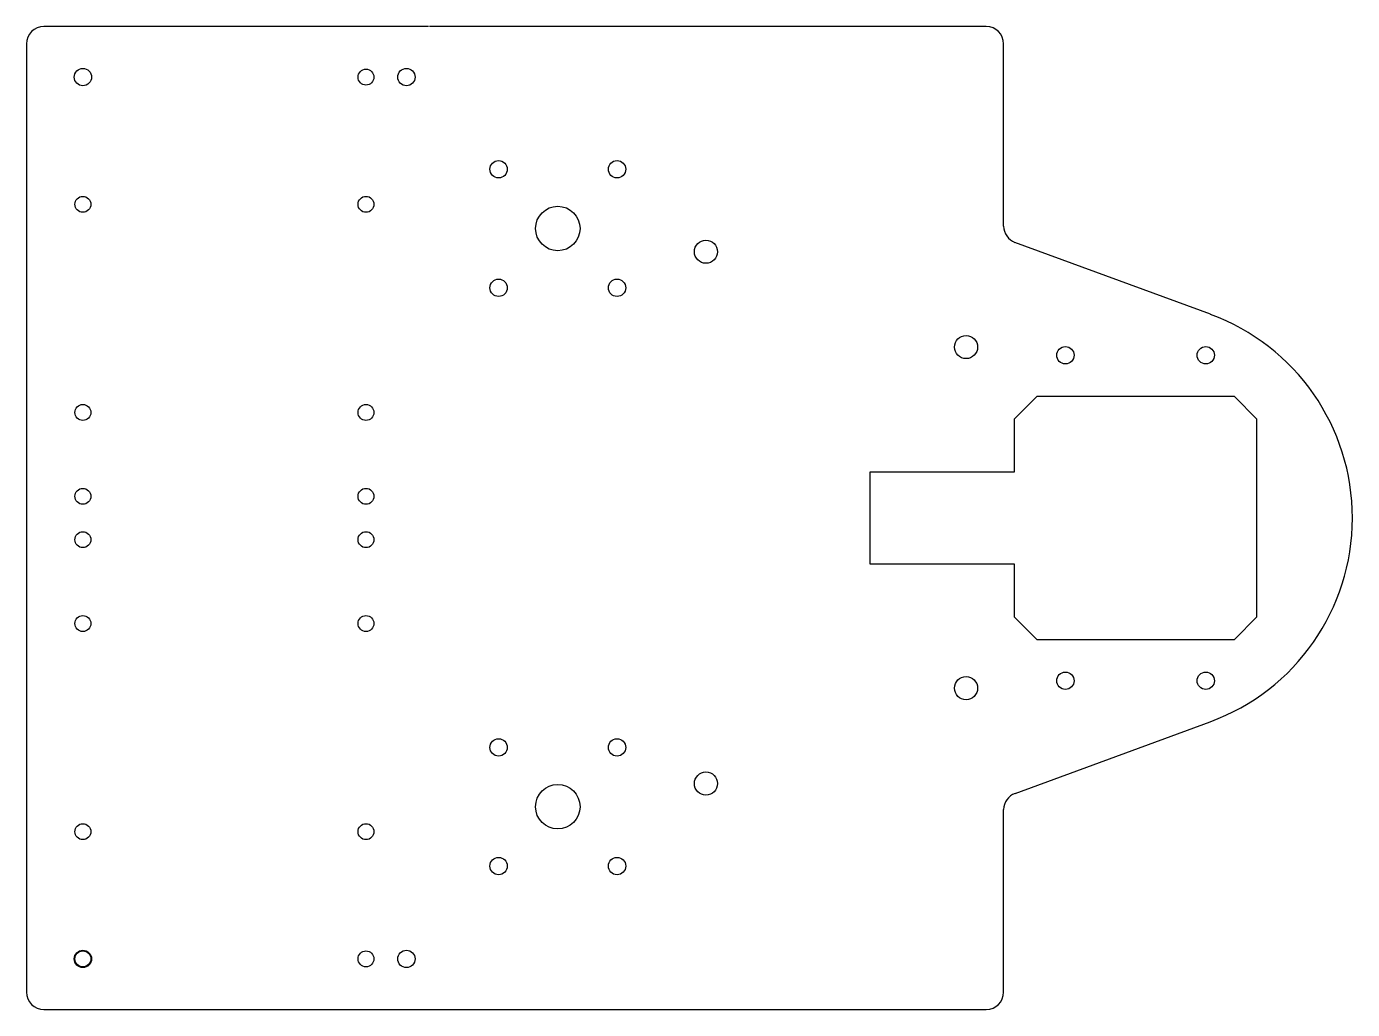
# Model space of a CAD drawing. Extents: x -192 to 38, y -85 to 85.
import ezdxf

# ---------------------------------------------------------------- set-up
doc = ezdxf.new("R2010")
doc.units = 0
doc.header["$MEASUREMENT"] = 0
for name, color, linetype in [('BASEPLATE', 18, 'CONTINUOUS'), ('BASEPLATE$OUTLINE', 1, 'CONTINUOUS'), ('DEFAULT', 18, 'CONTINUOUS')]:
    doc.layers.add(name, color=color, linetype=linetype)

msp = doc.modelspace()

# ---------------------------------------------------------------- linework, layer by layer
at = {"layer": 'BASEPLATE'}
for centre, radius in [((-182.2, 76.25, -136.75), 1.5), ((-133.2, 76.25, -136.75), 1.38), ((-126.2, 76.25, -136.75), 1.5), ((-110.25, 60.32, -136.75), 1.5), ((-89.75, 60.32, -136.75), 1.5), ((-182.2, 54.25, -136.75), 1.38), ((-133.2, 54.25, -136.75), 1.38), ((-74.36, 46.06, -136.75), 2), ((-110.25, 39.81, -136.75), 1.5), ((-89.75, 39.81, -136.75), 1.5), ((-29.35, 29.57, -136.75), 2), ((-12.15, 28.15, -136.75), 1.5), ((12.15, 28.15, -136.75), 1.5), ((-182.2, 18.25, -136.75), 1.38), ((-133.2, 18.25, -136.75), 1.38), ((-182.2, 3.75, -136.75), 1.38), ((-133.2, 3.75, -136.75), 1.38), ((-182.2, -3.75, -136.75), 1.38), ((-133.2, -3.75, -136.75), 1.38), ((-182.2, -18.25, -136.75), 1.38), ((-133.2, -18.25, -136.75), 1.38), ((-29.35, -29.43, -136.75), 2), ((-12.15, -28.15, -136.75), 1.5), ((12.15, -28.15, -136.75), 1.5), ((-110.25, -39.68, -136.75), 1.5), ((-89.75, -39.68, -136.75), 1.5), ((-74.36, -45.93, -136.75), 2), ((-182.2, -54.25, -136.75), 1.38), ((-133.2, -54.25, -136.75), 1.38), ((-110.25, -60.19, -136.75), 1.5), ((-89.75, -60.19, -136.75), 1.5), ((-182.2, -76.25, -136.75), 1.5), ((-182.2, -76.25, -136.75), 1.38), ((-133.2, -76.25, -136.75), 1.38), ((-126.2, -76.25, -136.75), 1.5)]:
    msp.add_circle(centre, radius, dxfattribs=at)
at = {"layer": 'BASEPLATE$OUTLINE'}
for p, q in [((-122.37, 85, -136.75), (-188.95, 85, -136.75)), ((-25.84, 85, -136.75), (-122.19, 85, -136.75)), ((-191.95, 82, -136.75), (-191.95, -82, -136.75)), ((-22.84, 50.49, -136.75), (-22.84, 82, -136.75)), ((12.96, 35.23, -136.75), (-20.88, 47.67, -136.75)), ((-20.87, -47.63, -136.75), (12.92, -35.24, -136.75)), ((-22.84, -82, -136.75), (-22.84, -50.44, -136.75)), ((-188.95, -85, -136.75), (-25.84, -85, -136.75))]:
    msp.add_line(p, q, dxfattribs=at)
for centre, radius, start, end in [((-188.95, 82, -136.75), 3, 90, 180), ((-25.84, 82, -136.75), 3, 360, 90), ((-19.84, 50.49, -136.75), 3, 180, 249.806), ((0, 0, -136.75), 37.53, 290.1292, 69.806), ((-19.84, -50.44, -136.75), 3, 110.1292, 180), ((-188.95, -82, -136.75), 3, 180, 270), ((-25.84, -82, -136.75), 3, 270, 0)]:
    msp.add_arc(centre, radius, start, end, dxfattribs=at)
at = {"layer": 'DEFAULT'}
for points in [[(-21, -7.95), (-21, -17.09), (-17.09, -21), (17.09, -21), (21, -17.09), (21, 17.09), (17.09, 21), (-17.09, 21), (-21, 17.09), (-21, 7.95)], [(-21, 7.95), (-46, 7.95), (-46, -7.95), (-21, -7.95)]]:
    msp.add_lwpolyline(points, dxfattribs=at)
for centre in [(-100, 50.07, -136.75), (-100, -49.93, -136.75)]:
    msp.add_circle(centre, 3.85, dxfattribs=at)

doc.saveas('drawing.dxf')
